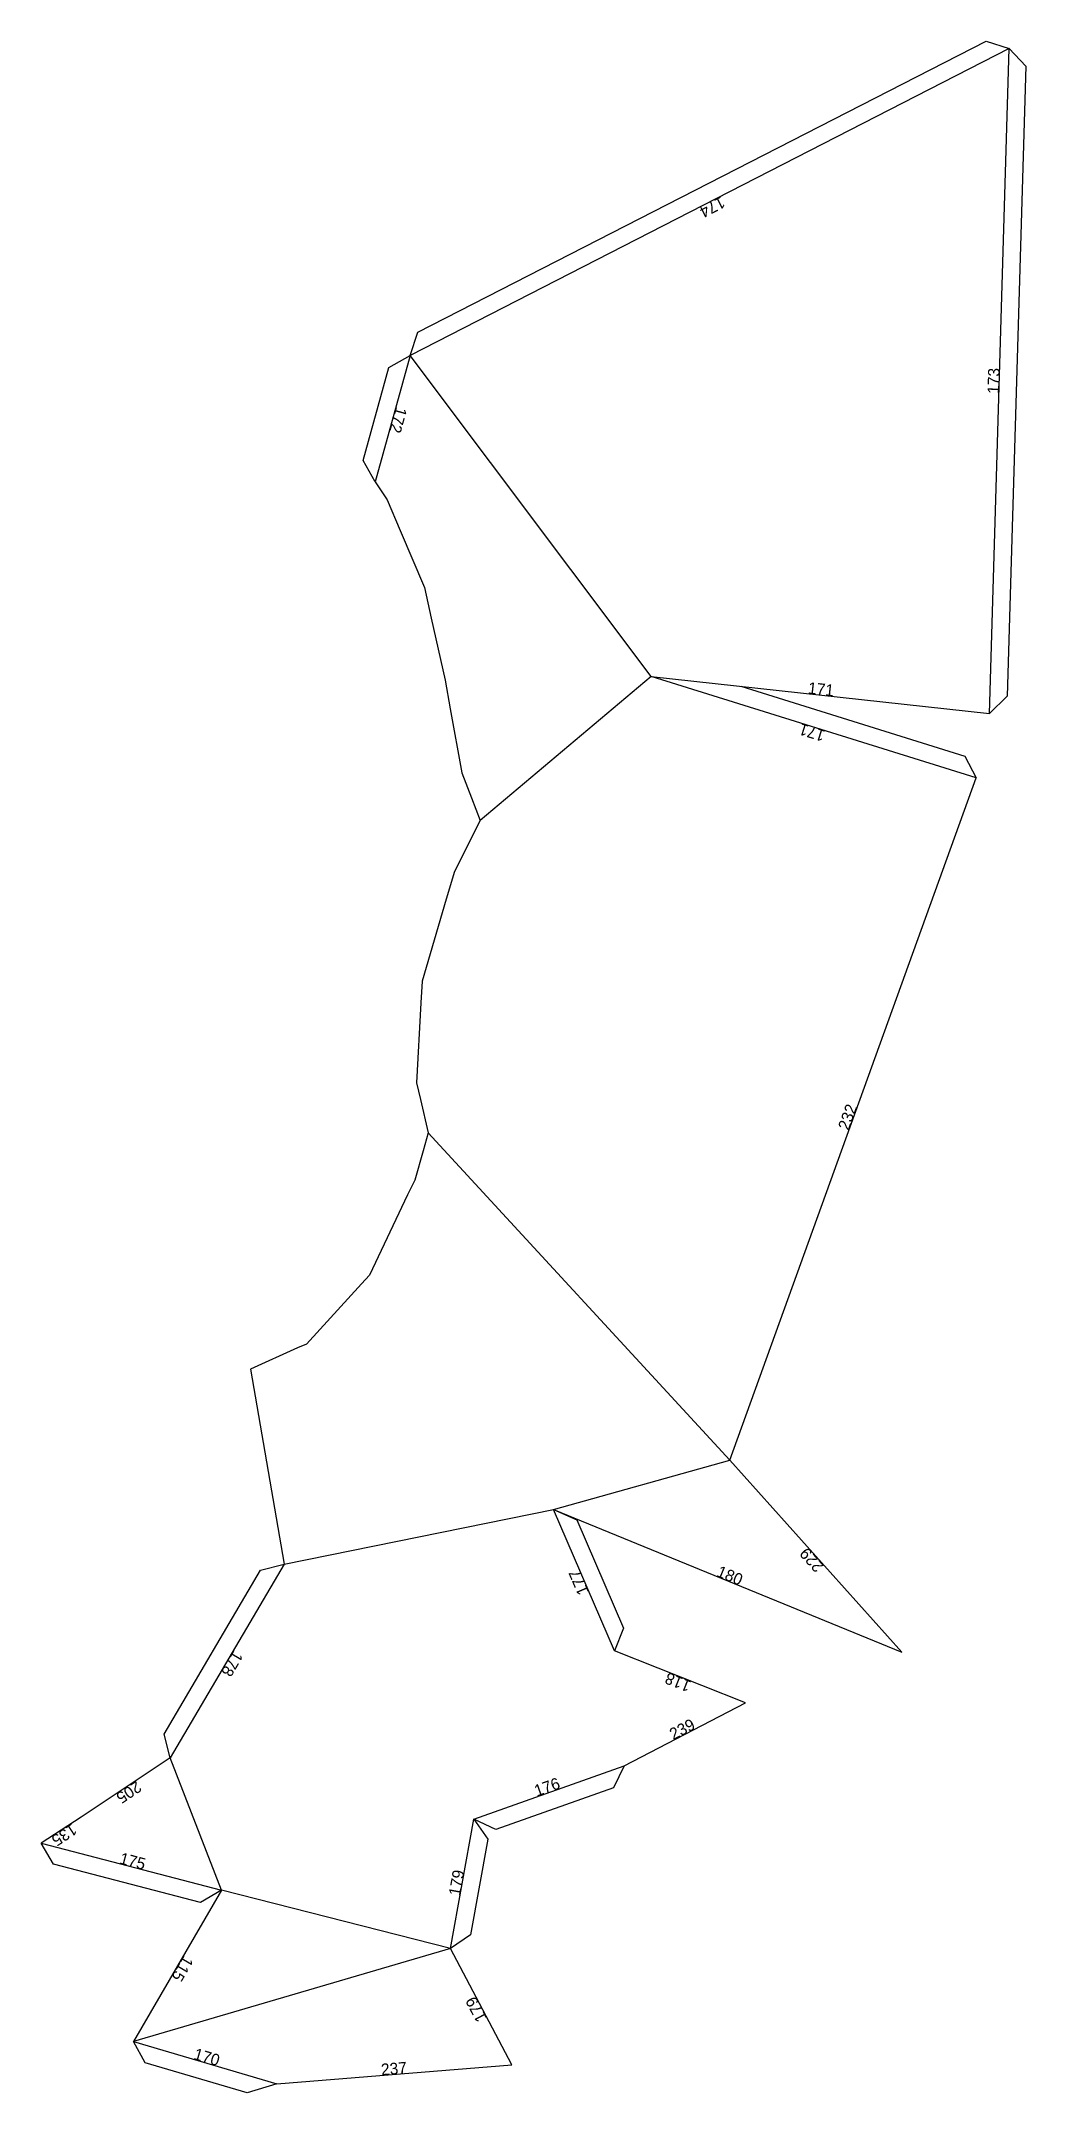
# Model space of a CAD drawing. Extents: x 307 to 592, y 2 to 598.
import ezdxf
from ezdxf.enums import TextEntityAlignment as Align

# ---------------------------------------------------------------- set-up
doc = ezdxf.new("R2010")
doc.units = 0

msp = doc.modelspace()

# ---------------------------------------------------------------- linework, layer by layer
at = {"layer": 'CutLine', "color": 8, "linetype": 'CONTINUOUS'}
for p, q in [((416.101858, 513.180349), (580.903961, 597.677563)), ((580.903961, 597.677563), (587.634458, 595.509519)), ((587.634458, 595.509519), (592.484185, 590.363632)), ((592.484185, 590.363632), (587.068636, 407.584776)), ((413.933814, 506.449853), (416.101858, 513.180349)), ((407.777885, 502.970695), (413.933814, 506.449853)), ((400.28392, 475.996036), (407.777885, 502.970695)), ((403.763078, 469.840107), (400.28392, 475.996036)), ((403.763078, 469.840107), (407.20751, 464.60488)), ((407.20751, 464.60488), (411.017544, 455.635396)), ((411.017544, 455.635396), (418.039833, 439.103728)), ((418.039833, 439.103728), (420.030473, 430.22239)), ((420.030473, 430.22239), (424.065939, 412.21801)), ((424.065939, 412.21801), (425.561414, 403.904062)), ((483.849261, 413.374961), (581.918036, 402.575968)), ((509.761827, 410.521559), (574.743745, 390.230197)), ((587.068636, 407.584776), (581.918036, 402.575968)), ((425.561414, 403.904062), (428.891027, 385.393444)), ((574.743745, 390.230197), (578.02613, 383.967135)), ((428.891027, 385.393444), (431.69803, 378.092327)), ((506.619358, 185.991065), (578.02613, 383.967135)), ((431.69803, 378.092327), (434.218812, 371.535719)), ((434.218812, 371.535719), (426.753567, 356.787171)), ((426.753567, 356.787171), (424.399337, 348.770743)), ((424.399337, 348.770743), (417.402636, 324.946202)), ((417.402636, 324.946202), (417.051383, 318.661961)), ((417.051383, 318.661961), (415.755143, 295.471129)), ((415.755143, 295.471129), (416.895926, 290.628459)), ((416.895926, 290.628459), (419.181174, 280.927478)), ((419.181174, 280.927478), (417.687869, 275.759024)), ((417.687869, 275.759024), (415.230309, 267.253191)), ((413.165408, 262.911493), (402.100803, 239.646662)), ((415.230309, 267.253191), (413.165408, 262.911493)), ((402.100803, 239.646662), (399.797453, 237.128381)), ((399.797453, 237.128381), (383.841222, 219.683219)), ((381.290251, 218.533964), (367.666495, 212.396231)), ((383.841222, 219.683219), (381.290251, 218.533964)), ((367.666495, 212.396231), (377.390499, 155.848271)), ((556.520629, 130.247579), (506.619358, 185.991065)), ((455.493678, 171.693347), (462.246022, 168.658129)), ((455.493678, 171.693347), (556.520629, 130.247579)), ((462.246022, 168.658129), (475.788398, 137.230498)), ((370.546876, 154.069276), (377.390499, 155.848271)), ((342.575273, 106.447126), (370.546876, 154.069276)), ((475.788398, 137.230498), (473.175216, 130.660012)), ((511.168856, 115.564598), (473.175216, 130.660012)), ((475.930454, 97.352403), (511.168856, 115.564598)), ((344.354269, 99.603503), (342.575273, 106.447126)), ((344.354269, 99.603503), (318.550977, 82.45035)), ((475.930454, 97.352403), (472.897405, 90.964868)), ((472.897405, 90.964868), (438.797155, 78.822433)), ((318.550977, 82.45035), (306.88521, 74.86049)), ((438.797155, 78.822433), (432.409619, 81.855482)), ((432.409619, 81.855482), (436.440703, 76.045977)), ((310.462181, 68.760877), (306.88521, 74.86049)), ((436.440703, 76.045977), (431.42943, 48.316952)), ((353.105741, 57.64389), (310.462181, 68.760877)), ((359.205354, 61.220861), (333.733022, 17.327638)), ((359.205354, 61.220861), (353.105741, 57.64389)), ((431.42943, 48.316952), (425.619924, 44.285867)), ((443.44656, 10.525136), (425.619924, 44.285867)), ((337.116935, 11.118843), (333.733022, 17.327638)), ((366.700865, 2.4069), (337.116935, 11.118843)), ((375.249124, 5.101882), (443.44656, 10.525136)), ((375.249124, 5.101882), (366.700865, 2.4069))]:
    msp.add_line(p, q, dxfattribs=at)
at = {"layer": 'MountainLine', "color": 5, "linetype": 'CONTINUOUS'}
for p, q in [((377.390499, 155.848271), (455.493678, 171.693347)), ((333.733022, 17.327638), (375.249124, 5.101882))]:
    msp.add_line(p, q, dxfattribs=at)
at = {"layer": 'ValleyLine', "color": 1, "linetype": 'CONTINUOUS'}
for p, q in [((587.634458, 595.509519), (413.933814, 506.449853)), ((581.918036, 402.575968), (587.634458, 595.509519)), ((413.933814, 506.449853), (403.763078, 469.840107)), ((483.849261, 413.374961), (413.933814, 506.449853)), ((483.849261, 413.374961), (434.218812, 371.535719)), ((578.02613, 383.967135), (483.849261, 413.374961)), ((506.619358, 185.991065), (419.181174, 280.927478)), ((455.493678, 171.693347), (506.619358, 185.991065)), ((473.175216, 130.660012), (455.493678, 171.693347)), ((377.390499, 155.848271), (344.354269, 99.603503)), ((359.205354, 61.220861), (344.354269, 99.603503)), ((432.409619, 81.855482), (475.930454, 97.352403)), ((425.619924, 44.285867), (432.409619, 81.855482)), ((306.88521, 74.86049), (359.205354, 61.220861)), ((425.619924, 44.285867), (359.205354, 61.220861)), ((425.619924, 44.285867), (333.733022, 17.327638))]:
    msp.add_line(p, q, dxfattribs=at)

# ---------------------------------------------------------------- texts
at = {"layer": 'Edge ID'}
for s, rotation, p in [('174', 207.145088, (500.784136, 550.979686)), ('173', 88.302882, (584.776247, 499.042743)), ('172', 254.473909, (408.848446, 488.14498)), ('171', -6.283895, (532.883648, 407.975464)), ('171', 162.658417, (530.937695, 398.671048)), ('232', 70.166445, (542.322744, 284.9791)), ('180', -22.305629, (506.007154, 150.970463)), ('229', 131.834735, (531.569993, 158.119322)), ('177', 113.311532, (464.334447, 151.176679)), ('178', 239.571498, (360.872384, 127.725887)), ('118', 158.331371, (492.172036, 123.112305)), ('239', 27.331189, (493.549655, 106.458501)), ('205', 213.614612, (331.452623, 91.026926)), ('176', 19.599823, (454.170036, 89.603943)), ('135', 213.048413, (312.718094, 78.65542)), ('175', -14.61154, (333.045282, 68.040676)), ('179', 79.755905, (429.014771, 63.070675)), ('115', 239.872337, (346.469188, 39.27425)), ('179', 117.835341, (434.533242, 27.405501)), ('170', -16.408767, (354.491073, 11.21476)), ('237', 4.546754, (409.347842, 7.813509))]:
    msp.add_text(s, height=3.36, rotation=rotation, dxfattribs=at).set_placement(p, align=Align.CENTER)

doc.saveas('drawing.dxf')
